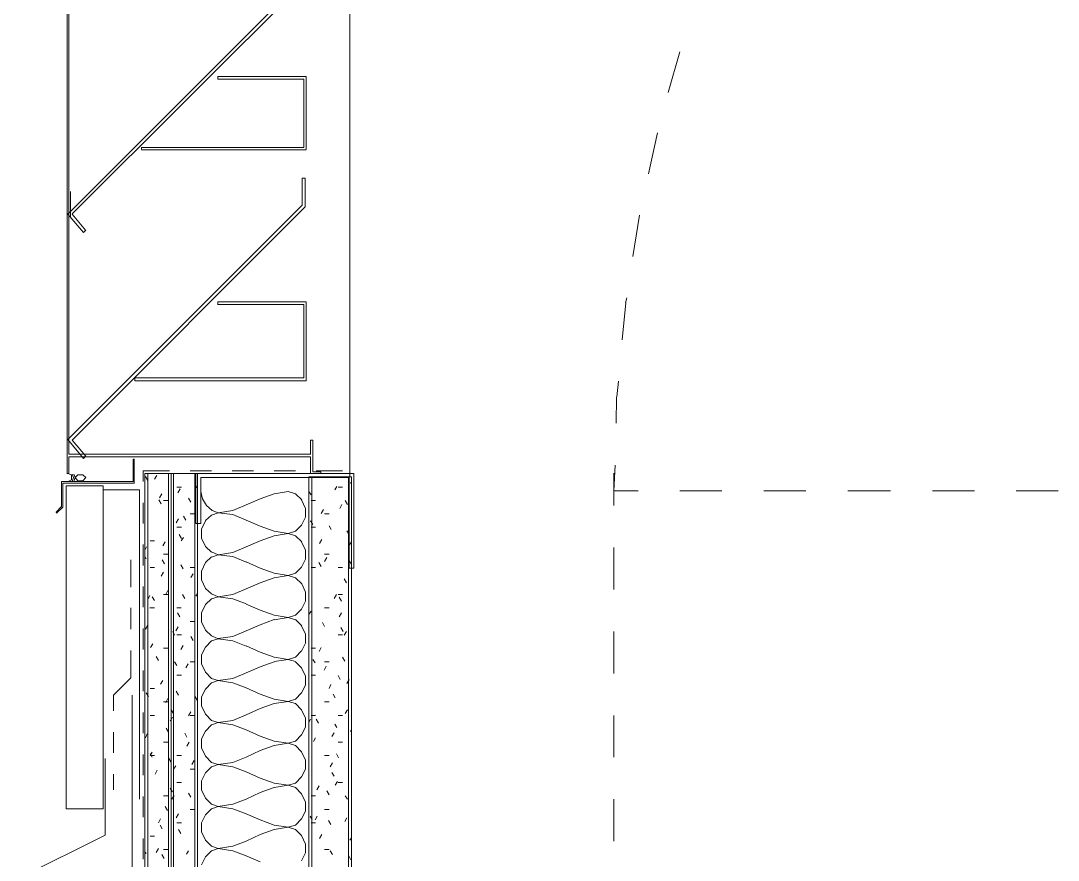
# Model space of a CAD drawing. Header units: inches. Extents: x -293 to 39679, y -468 to 488.
# Drawn here: x 25.39 to 50.68, y 361.2 to 381.67 of the extents above; entities that cross this region are included whole.
import ezdxf

# ---------------------------------------------------------------- set-up
doc = ezdxf.new("R2010")
doc.units = ezdxf.units.IN
doc.header["$MEASUREMENT"] = 0
doc.layers.add('NSE-By_Others', color=252, linetype='Continuous', lineweight=0)

msp = doc.modelspace()

# ---------------------------------------------------------------- linework, layer by layer
at = {"layer": 'NSE-By_Others'}
for points in [[(26.51708, 389.07363), (26.51708, 370.6293)], [(33.40619, 389.18259), (33.40619, 370.54772)], [(26.55886, 371.10817), (26.55886, 388.61111)], [(26.53116, 376.96016), (32.24718, 382.67617)], [(32.31597, 382.63614), (26.64082, 376.96069)], [(41.16992, 379.92111), (41.45682, 380.91726)], [(30.18726, 380.24794), (32.28809, 380.24794)], [(30.1877, 380.31687), (32.34318, 380.31687)], [(30.1877, 380.31687), (30.1877, 380.24859)], [(32.28809, 380.24794), (32.28809, 378.58366)], [(32.34318, 380.31687), (32.34318, 378.53008)], [(40.69181, 377.94169), (40.90988, 378.9382)], [(28.33198, 378.52905), (32.34267, 378.52905)], [(28.33251, 378.58464), (32.28877, 378.58464)], [(28.33251, 378.58464), (28.33251, 378.52984)], [(32.247, 377.17758), (32.247, 377.83305)], [(32.247, 377.83305), (32.31528, 377.83305)], [(32.31528, 377.83305), (32.31528, 377.13733)], [(26.59958, 376.87889), (26.59958, 377.50617)], [(26.53167, 371.46279), (32.24774, 377.17929)], [(32.31511, 377.13704), (26.64006, 371.4488)], [(26.53051, 376.95915), (26.91259, 376.50948)], [(26.63964, 376.95915), (26.96715, 376.5639)], [(40.30989, 375.92297), (40.47313, 376.93247)], [(26.96834, 376.56556), (26.91373, 376.51124)], [(40.13136, 374.79131), (40.15975, 374.91339)], [(30.18682, 374.81777), (32.34232, 374.81777)], [(30.18682, 374.81777), (30.18682, 374.74966)], [(30.18781, 374.75106), (32.28866, 374.75106)], [(32.28866, 374.75106), (32.28866, 372.96371)], [(32.34232, 374.81777), (32.34232, 372.89369)], [(40.05023, 373.89016), (40.13251, 374.79109)], [(28.16791, 372.89431), (32.34233, 372.89431)], [(28.1683, 372.96324), (28.1683, 372.89568)], [(28.1683, 372.96324), (32.28823, 372.96324)], [(39.91369, 372.49965), (39.9545, 372.88096)], [(39.90022, 371.85795), (39.91286, 372.4985)], [(26.53107, 371.46227), (26.9131, 370.99802)], [(26.64037, 371.44893), (26.96785, 371.05322)], [(32.5064, 371.44893), (32.45187, 371.44893)], [(32.45187, 371.44893), (32.45187, 371.10775)], [(32.5064, 370.67149), (32.5064, 371.44893)], [(32.45304, 371.10871), (26.55906, 371.10871)], [(26.96769, 371.05312), (26.91312, 370.99868)], [(26.55864, 370.63082), (26.55864, 371.03978)], [(26.55864, 371.03978), (32.45237, 371.03978)], [(28.12686, 370.98419), (28.12686, 370.43858)], [(28.12686, 370.98419), (28.15407, 370.98419)], [(28.15407, 370.98419), (28.15407, 370.39811)], [(32.45237, 371.03978), (32.45237, 370.63082)], [(39.84665, 370.20767), (39.87315, 370.8352)], [(26.5177, 370.63062), (26.55867, 370.63062)], [(26.54501, 370.63062), (26.62694, 370.59022)], [(26.62613, 370.58838), (26.62613, 370.47972)], [(26.64076, 370.61728), (26.66793, 370.53509)], [(26.68158, 370.61728), (26.70889, 370.53509)], [(26.70905, 370.53568), (26.77731, 370.60394)], [(26.77731, 370.60394), (26.90004, 370.60394)], [(26.90004, 370.60394), (26.96831, 370.53568)], [(28.37351, 370.44033), (28.37351, 370.69956)], [(28.37351, 370.69956), (29.0146, 370.69956)], [(29.05509, 370.63062), (28.41392, 370.63062)], [(28.41392, 370.63062), (28.41392, 358.85766)], [(28.48171, 370.46559), (28.42725, 370.56169)], [(28.48219, 358.85766), (28.48219, 370.63062)], [(28.69974, 370.58838), (28.64513, 370.49226)], [(28.98696, 358.85766), (28.98696, 370.63062)], [(29.05509, 358.85766), (29.05509, 370.63062)], [(29.69627, 370.63062), (29.05509, 370.63062)], [(29.05509, 370.63062), (29.05509, 358.85766)], [(29.10971, 358.85766), (29.10971, 370.63062)], [(29.51939, 370.69956), (30.03784, 370.69956)], [(29.62814, 358.85766), (29.62814, 370.63062)], [(29.65544, 369.4171), (29.65544, 370.63062)], [(29.65544, 370.63062), (33.50249, 370.63062)], [(29.69627, 358.85766), (29.69627, 370.63062)], [(30.54263, 370.69956), (31.06093, 370.69956)], [(31.56642, 370.69956), (32.08347, 370.69956)], [(32.41084, 370.54835), (32.41084, 358.99413)], [(33.44705, 370.54835), (32.41084, 370.54835)], [(32.45198, 370.63062), (32.69719, 370.63062)], [(32.47909, 358.99413), (32.47909, 370.54835)], [(32.6969, 370.67065), (32.50599, 370.67065)], [(32.58938, 370.69956), (33.23047, 370.69956)], [(32.6969, 370.63024), (32.6969, 370.67065)], [(33.3788, 358.99413), (33.3788, 370.54835)], [(33.44705, 358.99413), (33.44705, 370.54835)], [(33.50249, 370.63062), (33.50249, 368.3248)], [(39.84628, 370.64397), (39.84628, 369.85255)], [(26.38119, 370.43939), (26.38119, 369.82548)], [(26.38119, 370.43939), (28.12741, 370.43939)], [(26.40898, 370.39936), (28.15518, 370.39936)], [(26.40898, 370.39936), (26.40898, 369.8134)], [(26.49045, 370.33043), (27.39083, 370.33043)], [(26.49045, 362.45923), (26.49045, 370.33043)], [(26.62613, 370.47942), (26.5444, 370.43904)], [(26.66774, 370.53501), (26.64045, 370.43891)], [(26.70869, 370.53501), (26.68139, 370.43891)], [(26.77693, 370.45284), (26.70869, 370.53501)], [(26.89946, 370.45273), (26.77667, 370.45273)], [(26.96786, 370.53501), (26.89962, 370.45284)], [(27.39083, 370.33043), (27.39083, 362.45923)], [(29.19187, 370.30375), (29.30108, 370.30375)], [(29.69626, 370.33043), (29.66898, 370.29008)], [(29.77812, 370.53501), (29.77812, 369.4167)], [(33.39278, 370.53501), (29.77812, 370.53501)], [(33.09287, 370.31709), (33.03861, 370.235)], [(33.12074, 370.30375), (33.23065, 370.30375)], [(33.39278, 368.32485), (33.39278, 370.53501)], [(33.44883, 370.38487), (33.421, 370.41271)], [(28.27743, 370.23481), (27.39078, 370.23481)], [(28.27743, 370.23481), (28.27743, 362.691)], [(28.82304, 370.1392), (28.76854, 370.04327)], [(29.273, 370.2615), (29.21833, 370.16552)], [(29.81957, 370.01679), (29.77869, 370.19479)], [(31.56555, 370.1392), (31.22356, 370.01686)], [(31.90711, 370.19479), (31.56642, 370.14056)], [(32.08371, 370.14056), (31.90711, 370.19479)], [(32.23426, 369.98905), (32.08411, 370.1392)], [(32.46612, 370.11274), (32.41189, 370.19479)], [(40.43312, 370.20813), (39.84627, 370.20813)], [(42.47878, 370.20813), (41.45665, 370.20813)], [(44.52583, 370.20813), (43.50231, 370.20813)], [(46.5854, 370.20813), (45.54935, 370.20813)], [(48.63244, 370.20813), (47.60892, 370.20813)], [(50.6781, 370.20813), (49.65458, 370.20813)], [(26.3812, 369.82566), (26.24487, 369.68961)], [(26.40868, 369.81232), (26.25861, 369.66239)], [(28.37313, 369.41711), (28.37313, 369.92128)], [(28.80871, 369.89213), (28.75411, 369.98799)], [(28.86344, 369.97465), (28.97264, 369.97465)], [(29.53263, 369.93436), (29.47802, 370.03024)], [(29.9147, 369.85294), (29.81924, 370.0169)], [(30.05068, 369.73016), (29.91419, 369.85234)], [(30.88196, 369.86569), (30.55523, 369.72961)], [(31.22484, 370.0169), (30.88331, 369.86683)], [(32.32824, 369.78376), (32.23238, 369.98799)], [(32.32779, 369.56549), (32.32779, 369.78341)], [(32.46446, 369.97465), (32.5742, 369.97465)], [(33.21472, 369.87903), (33.16057, 369.78321)], [(33.35217, 369.87879), (33.2966, 369.97465)], [(26.2453, 369.69002), (26.25889, 369.66227)], [(29.41016, 369.49871), (29.35565, 369.5944)], [(29.51861, 369.64777), (29.62779, 369.64777)], [(29.88729, 369.48515), (30.03737, 369.62108)], [(30.03666, 369.62034), (30.20037, 369.67445)], [(30.20103, 369.67592), (30.05088, 369.73004)], [(30.20037, 369.67445), (30.55498, 369.63283)], [(30.55574, 369.73004), (30.20103, 369.67592)], [(30.55557, 369.63443), (30.88293, 369.49849)], [(32.23286, 369.37413), (32.32854, 369.56549)], [(32.76508, 369.75673), (32.71096, 369.66096)], [(32.79301, 369.64777), (32.90121, 369.64777)], [(29.23238, 369.52547), (29.17789, 369.4298)], [(29.19155, 369.32089), (29.30071, 369.32089)], [(29.77819, 369.41651), (29.65541, 369.41651)], [(29.79088, 369.27806), (29.88639, 369.48322)], [(29.79091, 369.05982), (29.79091, 369.27864)], [(30.8828, 369.49878), (31.22522, 369.34906)], [(31.22349, 369.34757), (31.56429, 369.22428)], [(32.08235, 369.22462), (32.23338, 369.37426)], [(32.50619, 369.38757), (32.45074, 369.48322)], [(32.4662, 369.32089), (32.57425, 369.32089)], [(32.95661, 369.26532), (32.9012, 369.36092)], [(29.30036, 369.04749), (29.24583, 369.143)], [(29.35444, 369.07407), (29.29992, 368.99243)], [(29.88662, 368.85595), (29.79115, 369.06072)], [(31.5653, 369.11631), (31.22485, 368.99314)], [(31.56487, 369.22527), (31.90687, 369.17127)], [(31.90563, 369.16968), (31.5651, 369.1157)], [(32.08282, 369.1157), (31.90563, 369.16968)], [(31.90687, 369.17127), (32.0841, 369.22527)], [(32.23376, 368.96685), (32.08429, 369.11631)], [(33.39262, 369.14307), (33.33862, 369.23862)], [(28.37323, 368.39374), (28.37323, 368.8984)], [(28.45446, 368.8428), (28.41355, 368.76125)], [(28.53704, 368.99401), (28.64618, 368.99401)], [(28.90444, 368.96511), (28.84981, 368.86968)], [(29.69628, 369.0207), (29.68259, 369.0207)], [(30.03678, 368.71929), (29.88665, 368.85615)], [(30.88327, 368.8428), (30.55567, 368.70596)], [(31.22407, 368.99401), (30.8838, 368.84463)], [(32.32786, 368.76042), (32.23243, 368.96511)], [(32.7249, 369.0207), (32.66957, 368.92524)], [(33.44673, 368.96511), (33.39279, 368.88351)], [(39.84553, 368.82946), (39.84553, 367.80663)], [(28.07272, 367.86118), (28.07272, 368.52927)], [(28.44118, 368.55631), (28.41397, 368.61154)], [(28.89113, 368.43402), (28.83661, 368.52927)], [(28.86344, 368.66491), (28.97255, 368.66491)], [(29.88747, 368.46151), (30.03756, 368.5982)], [(30.03686, 368.59633), (30.20053, 368.65157)], [(30.2014, 368.65281), (30.03727, 368.7205)], [(30.20053, 368.65157), (30.55547, 368.61014)], [(30.55515, 368.70716), (30.2015, 368.6519)], [(30.55569, 368.61154), (30.88296, 368.47484)], [(32.23329, 368.35211), (32.32854, 368.54261)], [(32.32902, 368.54221), (32.32902, 368.76053)], [(32.79292, 368.66491), (32.90204, 368.66491)], [(32.8478, 368.58486), (32.79395, 368.48959)], [(28.53633, 368.33803), (28.64542, 368.33803)], [(29.34167, 368.31178), (29.28704, 368.40697)], [(29.51858, 368.33803), (29.62768, 368.33803)], [(29.79114, 368.25611), (29.88663, 368.46034)], [(30.88345, 368.4759), (31.22431, 368.32548)], [(31.22451, 368.32469), (31.56515, 368.20195)], [(32.08239, 368.20104), (32.23273, 368.35138)], [(32.46576, 368.33803), (32.57472, 368.33803)], [(32.71053, 368.36512), (32.65533, 368.46034)], [(33.1195, 368.33803), (33.22983, 368.33803)], [(33.50279, 368.32469), (33.39246, 368.32469)], [(33.44776, 368.42115), (33.39393, 368.50259)], [(28.86386, 368.22908), (28.80927, 368.13396)], [(29.58747, 368.18905), (29.53289, 368.09395)], [(29.88714, 367.83262), (29.79072, 368.03784)], [(29.79114, 368.03793), (29.79114, 368.25576)], [(31.56486, 368.09343), (31.22457, 367.97082)], [(31.90532, 368.1468), (31.56495, 368.09168)], [(31.56503, 368.20239), (31.90686, 368.14726)], [(32.08308, 368.09168), (31.90532, 368.1468)], [(31.90686, 368.14726), (32.08329, 368.20239)], [(32.23441, 367.94327), (32.08424, 368.09343)], [(33.32387, 367.96948), (33.27015, 368.06453)], [(28.37338, 367.37039), (28.37338, 367.87551)], [(28.97357, 367.7799), (28.91909, 367.68497)], [(30.03671, 367.69703), (29.88672, 367.83327)], [(30.883, 367.81992), (30.55551, 367.6837)], [(31.22448, 367.97113), (30.883, 367.82105)], [(32.3286, 367.73709), (32.23361, 367.94222)], [(28.53602, 367.65537), (28.48143, 367.57287)], [(28.64543, 367.53383), (28.59098, 367.62869)], [(28.86442, 367.68428), (28.97347, 367.68428)], [(29.38272, 367.58939), (29.32827, 367.68428)], [(29.69601, 367.71096), (29.65475, 367.6422)], [(29.8876, 367.43924), (30.03742, 367.57532)], [(30.20079, 367.62886), (30.03713, 367.69762)], [(30.03731, 367.5737), (30.20091, 367.62869)], [(30.55561, 367.68428), (30.20081, 367.62927)], [(30.20091, 367.62869), (30.55562, 367.5737)], [(30.55561, 367.57532), (30.88412, 367.45299)], [(32.23345, 367.32872), (32.32964, 367.51973)], [(32.32861, 367.51894), (32.32861, 367.73765)], [(33.08043, 367.68428), (33.02542, 367.58939)], [(33.12031, 367.68428), (33.23032, 367.68428)], [(33.20202, 367.52049), (33.14703, 367.61535)], [(28.07207, 366.83613), (28.07207, 367.35518)], [(28.53592, 367.35518), (28.64509, 367.35518)], [(29.19078, 367.35518), (29.29994, 367.35518)], [(29.79177, 367.23278), (29.88655, 367.43745)], [(30.88249, 367.4508), (31.22318, 367.30106)], [(31.2239, 367.30181), (31.56573, 367.17963)], [(32.08352, 367.17884), (32.23317, 367.3285)], [(32.46603, 367.27513), (32.41113, 367.19277)], [(32.79229, 367.35518), (32.90077, 367.35518)], [(29.25965, 367.13681), (29.20475, 367.23288)], [(29.51805, 367.0283), (29.62774, 367.0283)], [(29.79077, 367.01467), (29.79077, 367.23288)], [(29.88689, 366.81067), (29.79091, 367.01496)], [(31.5655, 367.07055), (31.22402, 366.94712)], [(31.90609, 367.12392), (31.56453, 367.06905)], [(31.56492, 367.17951), (31.90657, 367.12463)], [(32.08304, 367.06905), (31.90609, 367.12392)], [(31.90657, 367.12463), (32.08357, 367.17951)], [(32.23475, 366.92107), (32.0839, 367.07055)], [(32.79337, 366.90565), (32.73853, 367.00162)], [(33.20119, 367.23288), (33.14767, 367.13681)], [(28.37229, 366.34623), (28.37229, 366.85041)], [(28.4816, 366.93268), (28.42705, 366.83674)], [(29.13745, 366.68782), (29.09636, 366.7837)], [(29.21945, 366.89266), (29.16464, 366.79674)], [(30.03737, 366.6734), (29.88669, 366.81038)], [(30.88247, 366.79704), (30.5551, 366.66007)], [(31.22323, 366.94603), (30.88194, 366.79663)], [(32.32902, 366.71514), (32.23309, 366.91934)], [(33.24386, 366.7834), (33.18905, 366.87932)], [(33.32584, 366.7837), (33.27106, 366.68782)], [(39.84674, 366.7837), (39.84674, 365.76057)], [(29.19097, 366.70142), (29.3005, 366.70142)], [(29.58799, 366.56558), (29.53323, 366.6614)], [(29.88612, 366.39971), (30.03662, 366.55022)], [(30.03681, 366.55106), (30.20104, 366.60581)], [(30.2013, 366.60629), (30.03703, 366.67474)], [(30.20104, 366.60581), (30.5555, 366.55106)], [(30.5558, 366.6614), (30.20126, 366.60664)], [(30.55517, 366.55022), (30.88218, 366.42708)], [(32.23325, 366.30534), (32.329, 366.49685)], [(32.32922, 366.49706), (32.32922, 366.71477)], [(33.12042, 366.70142), (33.22995, 366.70142)], [(28.0725, 365.65059), (28.0725, 366.31896)], [(28.60509, 366.48351), (28.55052, 366.38776)], [(28.86426, 366.37455), (28.97363, 366.37455)], [(29.34148, 366.44126), (29.28678, 366.34553)], [(29.79127, 366.20981), (29.88698, 366.40123)], [(30.8826, 366.42791), (31.2231, 366.27749)], [(31.22434, 366.27893), (31.56598, 366.15594)], [(32.08291, 366.15527), (32.23325, 366.30561)], [(32.46531, 366.37455), (32.57468, 366.37455)], [(32.71161, 366.38789), (32.65692, 366.29218)], [(28.74135, 366.07436), (28.68672, 366.16997)], [(29.19045, 365.94989), (29.13584, 366.04545)], [(29.46462, 365.99208), (29.41003, 365.89654)], [(29.51808, 366.04545), (29.62729, 366.04545)], [(29.7919, 365.99142), (29.7919, 366.21)], [(29.88771, 365.78736), (29.79217, 365.99208)], [(31.56439, 366.04545), (31.22311, 365.92258)], [(31.90649, 366.10104), (31.56512, 366.04642)], [(31.56583, 366.15663), (31.90728, 366.102)], [(32.084, 366.04642), (31.90649, 366.10104)], [(31.90728, 366.102), (32.08347, 366.15663)], [(32.2333, 365.89528), (32.08314, 366.04545)], [(32.56054, 366.01911), (32.50592, 366.10104)], [(32.79164, 366.04545), (32.90085, 366.04545)], [(33.28401, 366.06102), (33.22938, 366.15663)], [(28.37284, 365.32349), (28.37284, 365.82825)], [(30.03717, 365.63726), (29.88711, 365.78732)], [(30.88298, 365.77368), (30.55557, 365.63726)], [(31.223, 365.92314), (30.88327, 365.77306)], [(32.32904, 365.69183), (32.23354, 365.89646)], [(32.83322, 365.93649), (32.77864, 365.84097)], [(27.64981, 365.228), (28.07271, 365.6509)], [(28.85031, 365.58269), (28.79574, 365.50084)], [(29.19136, 365.71911), (29.3005, 365.71911)], [(29.88711, 365.37806), (30.03717, 365.52812)], [(30.20088, 365.58269), (30.03717, 365.63726)], [(30.03717, 365.52812), (30.20088, 365.58269)], [(30.55557, 365.63726), (30.20088, 365.58269)], [(30.20088, 365.58269), (30.55557, 365.52812)], [(30.55557, 365.52812), (30.88298, 365.40535)], [(32.32904, 365.47356), (32.32904, 365.69183)], [(32.46546, 365.71911), (32.57459, 365.71911)], [(32.94293, 365.4872), (32.902, 365.3917)], [(33.17484, 365.60998), (33.12028, 365.70547)], [(33.39312, 365.60998), (33.33855, 365.51448)], [(28.49562, 365.18707), (28.44105, 365.28257)], [(28.53654, 365.3917), (28.64568, 365.3917)], [(29.23229, 365.228), (29.17772, 365.32349)], [(29.79161, 365.18707), (29.88711, 365.37806)], [(30.88298, 365.40535), (31.22403, 365.25528)], [(31.22403, 365.25528), (31.56508, 365.13251)], [(32.08348, 365.13251), (32.23354, 365.28257)], [(32.23354, 365.28257), (32.32904, 365.47356)], [(33.05207, 365.15979), (32.9975, 365.25528)], [(27.64981, 364.84602), (27.64981, 365.228)], [(28.1, 365.228), (28.1, 360.63062)], [(28.86395, 365.06429), (28.97309, 365.06429)], [(28.97309, 365.14615), (28.91852, 365.05065)], [(29.68248, 365.10522), (29.62791, 365.20072)], [(29.79161, 364.9688), (29.79161, 365.18707)], [(31.56508, 365.02337), (31.22403, 364.90059)], [(31.56508, 365.13251), (31.90613, 365.07794)], [(31.90613, 365.07794), (31.56508, 365.02337)], [(31.90613, 365.07794), (32.08348, 365.13251)], [(32.08348, 365.02337), (31.90613, 365.07794)], [(32.23354, 364.87331), (32.08348, 365.02337)], [(32.79287, 365.06429), (32.902, 365.06429)], [(28.37284, 364.30034), (28.37284, 364.8051)], [(28.53654, 364.73689), (28.64568, 364.73689)], [(29.10951, 364.77781), (29.05494, 364.87331)], [(29.53241, 364.81874), (29.47785, 364.72324)], [(29.51877, 364.73689), (29.62791, 364.73689)], [(29.88711, 364.76417), (29.79161, 364.9688)], [(30.03717, 364.61411), (29.88711, 364.76417)], [(30.88298, 364.75053), (30.55557, 364.61411)], [(31.22403, 364.90059), (30.88298, 364.75053)], [(32.32904, 364.66867), (32.23354, 364.87331)], [(32.46546, 364.73689), (32.57459, 364.73689)], [(33.12028, 364.73689), (33.22941, 364.73689)], [(33.35219, 364.87331), (33.29762, 364.77781)], [(39.84581, 364.73689), (39.84581, 363.71373)], [(29.05494, 364.62775), (29.02766, 364.60046)], [(29.08223, 364.69596), (29.05494, 364.62775)], [(29.88711, 364.35491), (30.03717, 364.50497)], [(30.20088, 364.55954), (30.03717, 364.61411)], [(30.03717, 364.50497), (30.20088, 364.55954)], [(30.55557, 364.61411), (30.20088, 364.55954)], [(30.20088, 364.55954), (30.55557, 364.50497)], [(30.55557, 364.50497), (30.88298, 364.38219)], [(32.32904, 364.4504), (32.32904, 364.66867)], [(32.45182, 364.64139), (32.41089, 364.57318)], [(32.6428, 364.5459), (32.58824, 364.64139)], [(33.09299, 364.43676), (33.03842, 364.51861)], [(27.64981, 363.82287), (27.64981, 364.32762)], [(28.46833, 364.2867), (28.42741, 364.1912)], [(28.98673, 364.32762), (28.93216, 364.42312)], [(29.43692, 364.20484), (29.38235, 364.30034)], [(29.79161, 364.16392), (29.88711, 364.35491)], [(30.88298, 364.38219), (31.22403, 364.23213)], [(31.22403, 364.23213), (31.56508, 364.10935)], [(32.08348, 364.10935), (32.23354, 364.25941)], [(32.23354, 364.25941), (32.32904, 364.4504)], [(33.02478, 364.31398), (32.97021, 364.21849)], [(33.44769, 364.38219), (33.4204, 364.34127)], [(28.86395, 364.08207), (28.97309, 364.08207)], [(29.49149, 364.08207), (29.43692, 363.98657)], [(29.79161, 363.94565), (29.79161, 364.16392)], [(31.56508, 364.00021), (31.22403, 363.87744)], [(31.56508, 364.10935), (31.90613, 364.05478)], [(31.90613, 364.05478), (31.56508, 364.00021)], [(31.90613, 364.05478), (32.08348, 364.10935)], [(32.08348, 364.00021), (31.90613, 364.05478)], [(32.23354, 363.85015), (32.08348, 364.00021)], [(32.57459, 364.1912), (32.52003, 364.09571)], [(33.12028, 364.08207), (33.22941, 364.08207)], [(28.37284, 363.27718), (28.37284, 363.78194)], [(28.59111, 363.83651), (28.53654, 363.75466)], [(28.59111, 363.71373), (28.53654, 363.80922)], [(28.53654, 363.75466), (28.64568, 363.75466)], [(29.19136, 363.75466), (29.3005, 363.75466)], [(29.88711, 363.74101), (29.79161, 363.94565)], [(30.03717, 363.59095), (29.88711, 363.74101)], [(30.88298, 363.71373), (30.55557, 363.59095)], [(31.22403, 363.87744), (30.88298, 363.71373)], [(32.32904, 363.64552), (32.23354, 363.85015)], [(32.79287, 363.75466), (32.902, 363.75466)], [(33.13392, 363.70009), (33.07935, 363.79558)], [(27.44518, 361.81748), (27.44518, 363.68645)], [(29.0413, 363.60459), (28.98673, 363.70009)], [(29.16408, 363.5091), (29.10951, 363.42725)], [(29.61427, 363.63188), (29.5597, 363.53638)], [(29.88711, 363.33175), (30.03717, 363.48182)], [(30.20088, 363.53638), (30.03717, 363.59095)], [(30.03717, 363.48182), (30.20088, 363.53638)], [(30.55557, 363.59095), (30.20088, 363.53638)], [(30.20088, 363.53638), (30.55557, 363.48182)], [(30.55557, 363.48182), (30.88298, 363.35904)], [(32.32904, 363.42725), (32.32904, 363.64552)], [(32.98386, 363.57731), (32.92929, 363.48182)], [(27.64981, 362.92249), (27.64981, 363.30447)], [(28.71389, 363.39996), (28.65932, 363.30447)], [(29.51877, 363.42725), (29.62791, 363.42725)], [(29.79161, 363.14076), (29.88711, 363.33175)], [(30.88298, 363.35904), (31.22403, 363.20897)], [(31.22403, 363.20897), (31.56508, 363.0862)], [(32.08348, 363.0862), (32.23354, 363.23626)], [(32.23354, 363.23626), (32.32904, 363.42725)], [(33.02478, 363.2499), (32.97021, 363.34539)], [(29.05494, 362.92249), (29.02766, 362.96342)], [(29.19136, 363.09984), (29.3005, 363.09984)], [(29.79161, 362.92249), (29.79161, 363.14076)], [(31.56508, 362.97706), (31.22403, 362.85428)], [(31.56508, 363.0862), (31.90613, 363.03163)], [(31.90613, 363.03163), (31.56508, 362.97706)], [(31.90613, 363.03163), (32.08348, 363.0862)], [(32.08348, 362.97706), (31.90613, 363.03163)], [(32.23354, 362.827), (32.08348, 362.97706)], [(32.65645, 363.01799), (32.60188, 362.92249)], [(33.10663, 363.12712), (33.05207, 363.03163)], [(33.12028, 363.09984), (33.22941, 363.09984)], [(28.37284, 362.25403), (28.37284, 362.75879)], [(28.86395, 362.77243), (28.97309, 362.77243)], [(29.08223, 362.86792), (29.05494, 362.92249)], [(29.12315, 362.78607), (29.06858, 362.69058)], [(29.53241, 362.74514), (29.47785, 362.84064)], [(29.88711, 362.71786), (29.79161, 362.92249)], [(30.03717, 362.5678), (29.88711, 362.71786)], [(31.22403, 362.85428), (30.88298, 362.69058)], [(32.32904, 362.62237), (32.23354, 362.827)], [(32.46546, 362.77243), (32.57459, 362.77243)], [(32.902, 362.79971), (32.84744, 362.89521)], [(33.35219, 362.69058), (33.29762, 362.77243)], [(27.39061, 362.45866), (26.49023, 362.45866)], [(28.95945, 362.41773), (28.90488, 362.51323)], [(29.88711, 362.3086), (30.03717, 362.45866)], [(30.20088, 362.51323), (30.03717, 362.5678)], [(30.03717, 362.45866), (30.20088, 362.51323)], [(30.55557, 362.5678), (30.20088, 362.51323)], [(30.20088, 362.51323), (30.55557, 362.45866)], [(30.88298, 362.69058), (30.55557, 362.5678)], [(30.55557, 362.45866), (30.88298, 362.33588)], [(32.32904, 362.40409), (32.32904, 362.62237)], [(39.84581, 362.69058), (39.84581, 361.66742)], [(28.79574, 362.2131), (28.74117, 362.11761)], [(29.23229, 362.33588), (29.17772, 362.24039)], [(29.51877, 362.44502), (29.62791, 362.44502)], [(29.79161, 362.11761), (29.88711, 362.3086)], [(30.88298, 362.33588), (31.22403, 362.18582)], [(32.08348, 362.06304), (32.23354, 362.2131)], [(32.23354, 362.2131), (32.32904, 362.40409)], [(32.49274, 362.19946), (32.43817, 362.28131)], [(32.61552, 362.28131), (32.56095, 362.18582)], [(32.79287, 362.44502), (32.902, 362.44502)], [(33.33855, 362.24039), (33.28398, 362.14489)], [(28.83667, 361.96755), (28.7821, 362.06304)], [(29.19136, 362.11761), (29.3005, 362.11761)], [(29.28686, 361.85841), (29.23229, 361.9539)], [(29.79161, 361.89934), (29.79161, 362.11761)], [(31.22403, 362.18582), (31.56508, 362.06304)], [(31.56508, 361.9539), (31.22403, 361.83113)], [(31.56508, 362.06304), (31.90613, 362.00847)], [(31.90613, 362.00847), (31.56508, 361.9539)], [(31.90613, 362.00847), (32.08348, 362.06304)], [(32.08348, 361.9539), (31.90613, 362.00847)], [(32.23354, 361.80384), (32.08348, 361.9539)], [(32.46546, 362.11761), (32.57459, 362.11761)], [(32.94293, 362.07668), (32.88836, 362.17218)], [(27.44518, 361.81748), (25.38523, 360.79433)], [(28.37284, 361.23088), (28.37284, 361.73563)], [(28.53654, 361.7902), (28.64568, 361.7902)], [(29.88711, 361.69471), (29.79161, 361.89934)], [(30.03717, 361.54464), (29.88711, 361.69471)], [(31.22403, 361.83113), (30.88298, 361.66742)], [(32.32904, 361.59921), (32.23354, 361.80384)], [(32.72466, 361.83113), (32.67009, 361.73563)], [(33.44769, 361.74927), (33.40676, 361.69471)], [(28.74117, 361.49007), (28.68661, 361.39458)], [(28.86395, 361.46279), (28.97309, 361.46279)], [(29.47785, 361.43551), (29.42328, 361.35365)], [(29.88711, 361.28544), (30.03717, 361.43551)], [(30.20088, 361.49007), (30.03717, 361.54464)], [(30.03717, 361.43551), (30.20088, 361.49007)], [(30.55557, 361.54464), (30.20088, 361.49007)], [(30.20088, 361.49007), (30.55557, 361.43551)], [(30.88298, 361.66742), (30.55557, 361.54464)], [(30.55557, 361.43551), (30.88298, 361.31273)], [(32.32904, 361.38094), (32.32904, 361.59921)], [(32.79287, 361.46279), (32.902, 361.46279)], [(32.98386, 361.34001), (32.92929, 361.43551)], [(28.44105, 361.3673), (28.41377, 361.40822)], [(28.8776, 361.24452), (28.82303, 361.34001)], [(29.79161, 361.09445), (29.88711, 361.28544)], [(30.88298, 361.31273), (31.22403, 361.16266)], [(32.23354, 361.18995), (32.32904, 361.38094)], [(33.43404, 361.21723), (33.37948, 361.31273)]]:
    msp.add_lwpolyline(points, dxfattribs=at)

doc.saveas('drawing.dxf')
